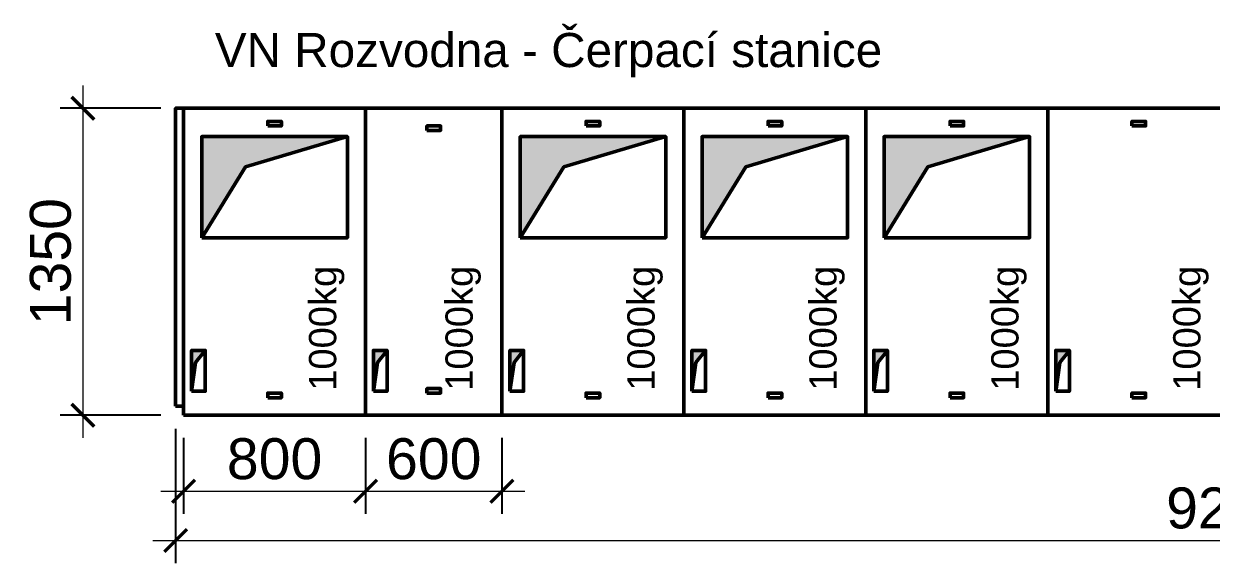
# Model space of a CAD drawing. Header units: millimetres. Extents: x 29247 to 64688, y 20262 to 44025.
# Drawn here: x 30810 to 36031, y 29199 to 31571 of the extents above; entities that cross this region are included whole.
import ezdxf

# ---------------------------------------------------------------- set-up
doc = ezdxf.new("R2010")
doc.units = ezdxf.units.MM
doc.layers.add('.-POPIS1', color=7, linetype='Continuous', lineweight=18)
doc.layers.add('ROZVADĚČ VN', color=5, linetype='Continuous', lineweight=50)
doc.styles.add('ARIALCE', font='arial.ttf')
doc.styles.get("Standard").update_dxf_attribs({"font": 'arial.ttf'})
doc.dimstyles.new('1-100', dxfattribs={"dimtxt": 180, "dimasz": 100, "dimexe": 100, "dimexo": 100, "dimgap": 50, "dimtad": 1, "dimdec": 0, "dimrnd": 1, "dimtxsty": 'ARIALCE', "dimblk": 'ARCHTICK', "dimcen": 1, "dimdle": 100, "dimclrd": 256, "dimclrt": 256, "dimadec": 0, "dimazin": 0, "dimtfac": 1, "dimtdec": 0, "dimtix": 1, "dimtmove": 2, "dimatfit": 0, "dimldrblk": 'ARCHTICK', "dimfxl": 800, "dimfxlon": 1, "dimtfill": 1, "dimlwd": -1, "dimarcsym": 0})

# ---------------------------------------------------------------- blocks, each defined once
blk = doc.blocks.new('_ArchTick')
at = {"color": 0, "linetype": 'ByBlock', "const_width": 0.15}
blk.add_lwpolyline([(-0.5, -0.5), (0.5, 0.5)], dxfattribs=at)
blk = doc.blocks.new('*D24')
at = {"layer": '.-POPIS1', "color": 0, "lineweight": -2}
for p, q in [((31477.7, 29789.7), (31477.7, 29198.6)), ((40747.7, 29789.7), (40747.7, 29198.6))]:
    blk.add_line(p, q, dxfattribs=at)
at = {"layer": '.-POPIS1'}
blk.add_line((31377.7, 29298.6), (40847.7, 29298.6), dxfattribs=at)
at = {"layer": 'DEFPOINTS', "color": 0}
for p in [(31477.7, 29889.7), (40747.7, 29889.7), (40747.7, 29298.6)]:
    blk.add_point(p, dxfattribs=at)
at = {"layer": '.-POPIS1', "xscale": 100, "yscale": 100, "zscale": 100, "rotation": 180}
blk.add_blockref('_ArchTick', (31477.7, 29298.6), dxfattribs=at)
at = {"layer": '.-POPIS1', "xscale": 100, "yscale": 100, "zscale": 100}
blk.add_blockref('_ArchTick', (40747.7, 29298.6), dxfattribs=at)
at = {"layer": '.-POPIS1', "insert": (36112.7, 29440.5), "char_height": 180, "attachment_point": 5, "style": 'ARIALCE', "bg_fill": 3, "box_fill_scale": 1.1, "bg_fill_color": 257, "bg_fill_transparency": 0}
blk.add_mtext('9270', dxfattribs=at)
blk = doc.blocks.new('*D25')
at = {"layer": '.-POPIS1', "color": 0, "lineweight": -2}
for p, q in [((31512.7, 29749.7), (31512.7, 29415.2)), ((32312.7, 29749.7), (32312.7, 29415.2))]:
    blk.add_line(p, q, dxfattribs=at)
at = {"layer": '.-POPIS1'}
blk.add_line((31412.7, 29515.2), (32412.7, 29515.2), dxfattribs=at)
at = {"layer": 'DEFPOINTS', "color": 0}
for p in [(31512.7, 29849.7), (32312.7, 29849.7), (32312.7, 29515.2)]:
    blk.add_point(p, dxfattribs=at)
at = {"layer": '.-POPIS1', "xscale": 100, "yscale": 100, "zscale": 100, "rotation": 180}
blk.add_blockref('_ArchTick', (31512.7, 29515.2), dxfattribs=at)
at = {"layer": '.-POPIS1', "xscale": 100, "yscale": 100, "zscale": 100}
blk.add_blockref('_ArchTick', (32312.7, 29515.2), dxfattribs=at)
at = {"layer": '.-POPIS1', "insert": (31912.7, 29657.1), "char_height": 180, "attachment_point": 5, "style": 'ARIALCE', "bg_fill": 3, "box_fill_scale": 1.1, "bg_fill_color": 257, "bg_fill_transparency": 0}
blk.add_mtext('800', dxfattribs=at)
blk = doc.blocks.new('*D26')
at = {"layer": '.-POPIS1', "color": 0, "lineweight": -2}
for p, q in [((32312.7, 29749.7), (32312.7, 29415.2)), ((32912.7, 29749.7), (32912.7, 29415.2))]:
    blk.add_line(p, q, dxfattribs=at)
at = {"layer": '.-POPIS1'}
blk.add_line((32212.7, 29515.2), (33012.7, 29515.2), dxfattribs=at)
at = {"layer": 'DEFPOINTS', "color": 0}
for p in [(32312.7, 29849.7), (32912.7, 29849.7), (32912.7, 29515.2)]:
    blk.add_point(p, dxfattribs=at)
at = {"layer": '.-POPIS1', "xscale": 100, "yscale": 100, "zscale": 100, "rotation": 180}
blk.add_blockref('_ArchTick', (32312.7, 29515.2), dxfattribs=at)
at = {"layer": '.-POPIS1', "xscale": 100, "yscale": 100, "zscale": 100}
blk.add_blockref('_ArchTick', (32912.7, 29515.2), dxfattribs=at)
at = {"layer": '.-POPIS1', "insert": (32612.7, 29657.1), "char_height": 180, "attachment_point": 5, "style": 'ARIALCE', "bg_fill": 3, "box_fill_scale": 1.1, "bg_fill_color": 257, "bg_fill_transparency": 0}
blk.add_mtext('600', dxfattribs=at)
blk = doc.blocks.new('*D27')
at = {"layer": '.-POPIS1'}
blk.add_line((31069.9, 31299.7), (31069.9, 29749.7), dxfattribs=at)
at = {"layer": '.-POPIS1', "color": 0, "lineweight": -2}
for p, q in [((31412.7, 31199.7), (30969.9, 31199.7)), ((31412.7, 29849.7), (30969.9, 29849.7))]:
    blk.add_line(p, q, dxfattribs=at)
at = {"layer": 'DEFPOINTS', "color": 0}
for p in [(31512.7, 31199.7), (31069.9, 29849.7), (31512.7, 29849.7)]:
    blk.add_point(p, dxfattribs=at)
at = {"layer": '.-POPIS1', "xscale": 100, "yscale": 100, "zscale": 100}
for p, rotation in [((31069.9, 31199.7), 90), ((31069.9, 29849.7), 270)]:
    blk.add_blockref('_ArchTick', p, dxfattribs=dict(at, rotation=rotation))
at = {"layer": '.-POPIS1', "insert": (30928, 30524.7), "char_height": 180, "attachment_point": 5, "rotation": 90, "style": 'ARIALCE', "bg_fill": 3, "box_fill_scale": 1.1, "bg_fill_color": 257, "bg_fill_transparency": 0}
blk.add_mtext('1350', dxfattribs=at)

msp = doc.modelspace()

# ---------------------------------------------------------------- hatches: boundary and pattern name
at = {"layer": 'ROZVADĚČ VN'}
for points in [[(31592.7, 30629.7), (31592.7, 31074.7), (32232.7, 31074.7), (31784.7, 30941.2)], [(32992.7, 30629.7), (32992.7, 31074.7), (33632.7, 31074.7), (33184.7, 30941.2)], [(33792.7, 30629.7), (33792.7, 31074.7), (34432.7, 31074.7), (33984.7, 30941.2)], [(34592.7, 30629.7), (34592.7, 31074.7), (35232.7, 31074.7), (34784.7, 30941.2)], [(31547.7, 29954.7), (31565.7, 30080.7), (31607.7, 30134.7), (31547.7, 30134.7)], [(32347.7, 29954.7), (32365.7, 30080.7), (32407.7, 30134.7), (32347.7, 30134.7)], [(32947.7, 29954.7), (32965.7, 30080.7), (33007.7, 30134.7), (32947.7, 30134.7)], [(33747.7, 29954.7), (33765.7, 30080.7), (33807.7, 30134.7), (33747.7, 30134.7)], [(34547.7, 29954.7), (34565.7, 30080.7), (34607.7, 30134.7), (34547.7, 30134.7)], [(35347.7, 29954.7), (35365.7, 30080.7), (35407.7, 30134.7), (35347.7, 30134.7)]]:
    msp.add_hatch(color=256, dxfattribs=at).paths.add_polyline_path(points)

# ---------------------------------------------------------------- linework, layer by layer
at = {"layer": 'ROZVADĚČ VN', "linetype": 'Continuous'}
for points in [[(31477.7, 29889.7), (31512.7, 29889.7), (31512.7, 31199.7), (31477.7, 31199.7)], [(31512.7, 29849.7), (32312.7, 29849.7), (32312.7, 31199.7), (31512.7, 31199.7)], [(31512.7, 31199.7), (32312.7, 31199.7)], [(31592.7, 31199.7), (32232.7, 31199.7)], [(32312.7, 29889.7), (32312.7, 31199.7)], [(32312.7, 29889.7), (32312.7, 31199.7)], [(32312.7, 31199.7), (32912.7, 31199.7)], [(32312.7, 29849.7), (32912.7, 29849.7), (32912.7, 31199.7), (32312.7, 31199.7)], [(32312.7, 29889.7), (32312.7, 31199.7)], [(32372.7, 31199.7), (32852.7, 31199.7)], [(32912.7, 29889.7), (32912.7, 31199.7)], [(32912.7, 29849.7), (33712.7, 29849.7), (33712.7, 31199.7), (32912.7, 31199.7)], [(32912.7, 31199.7), (33712.7, 31199.7)], [(32992.7, 31199.7), (33632.7, 31199.7)], [(33712.7, 29889.7), (33712.7, 31199.7)], [(33712.7, 29849.7), (34512.7, 29849.7), (34512.7, 31199.7), (33712.7, 31199.7)], [(33712.7, 31199.7), (34512.7, 31199.7)], [(33792.7, 31199.7), (34432.7, 31199.7)], [(34512.7, 29889.7), (34512.7, 31199.7)], [(34512.7, 29849.7), (35312.7, 29849.7), (35312.7, 31199.7), (34512.7, 31199.7)], [(35312.7, 29849.7), (36112.7, 29849.7), (36112.7, 31199.7), (35312.7, 31199.7)], [(31882.7, 31121.7), (31942.7, 31121.7), (31942.7, 31141.7), (31882.7, 31141.7)], [(32582.7, 31101.7), (32642.7, 31101.7), (32642.7, 31121.7), (32582.7, 31121.7)], [(33282.7, 31121.7), (33342.7, 31121.7), (33342.7, 31141.7), (33282.7, 31141.7)], [(34082.7, 31121.7), (34142.7, 31121.7), (34142.7, 31141.7), (34082.7, 31141.7)], [(34882.7, 31121.7), (34942.7, 31121.7), (34942.7, 31141.7), (34882.7, 31141.7)], [(35682.7, 31121.7), (35742.7, 31121.7), (35742.7, 31141.7), (35682.7, 31141.7)], [(31592.7, 30629.7), (31592.7, 31074.7), (32232.7, 31074.7), (31784.7, 30941.2)], [(31592.7, 30629.7), (32232.7, 30629.7), (32232.7, 31074.7), (31592.7, 31074.7)], [(32992.7, 30629.7), (32992.7, 31074.7), (33632.7, 31074.7), (33184.7, 30941.2)], [(32992.7, 30629.7), (33632.7, 30629.7), (33632.7, 31074.7), (32992.7, 31074.7)], [(33792.7, 30629.7), (33792.7, 31074.7), (34432.7, 31074.7), (33984.7, 30941.2)], [(33792.7, 30629.7), (34432.7, 30629.7), (34432.7, 31074.7), (33792.7, 31074.7)], [(34592.7, 30629.7), (34592.7, 31074.7), (35232.7, 31074.7), (34784.7, 30941.2)], [(34592.7, 30629.7), (35232.7, 30629.7), (35232.7, 31074.7), (34592.7, 31074.7)], [(31547.7, 29954.7), (31607.7, 29954.7), (31607.7, 30134.7), (31547.7, 30134.7)], [(31547.7, 29954.7), (31565.7, 30080.7), (31607.7, 30134.7), (31547.7, 30134.7)], [(32347.7, 29954.7), (32407.7, 29954.7), (32407.7, 30134.7), (32347.7, 30134.7)], [(32347.7, 29954.7), (32365.7, 30080.7), (32407.7, 30134.7), (32347.7, 30134.7)], [(32947.7, 29954.7), (33007.7, 29954.7), (33007.7, 30134.7), (32947.7, 30134.7)], [(32947.7, 29954.7), (32965.7, 30080.7), (33007.7, 30134.7), (32947.7, 30134.7)], [(33747.7, 29954.7), (33807.7, 29954.7), (33807.7, 30134.7), (33747.7, 30134.7)], [(33747.7, 29954.7), (33765.7, 30080.7), (33807.7, 30134.7), (33747.7, 30134.7)], [(34547.7, 29954.7), (34607.7, 29954.7), (34607.7, 30134.7), (34547.7, 30134.7)], [(34547.7, 29954.7), (34565.7, 30080.7), (34607.7, 30134.7), (34547.7, 30134.7)], [(35347.7, 29954.7), (35407.7, 29954.7), (35407.7, 30134.7), (35347.7, 30134.7)], [(35347.7, 29954.7), (35365.7, 30080.7), (35407.7, 30134.7), (35347.7, 30134.7)], [(31882.7, 29926.7), (31942.7, 29926.7), (31942.7, 29946.7), (31882.7, 29946.7)], [(32582.7, 29946.7), (32642.7, 29946.7), (32642.7, 29966.7), (32582.7, 29966.7)], [(33282.7, 29926.7), (33342.7, 29926.7), (33342.7, 29946.7), (33282.7, 29946.7)], [(34082.7, 29926.7), (34142.7, 29926.7), (34142.7, 29946.7), (34082.7, 29946.7)], [(34882.7, 29926.7), (34942.7, 29926.7), (34942.7, 29946.7), (34882.7, 29946.7)], [(35682.7, 29926.7), (35742.7, 29926.7), (35742.7, 29946.7), (35682.7, 29946.7)]]:
    msp.add_lwpolyline(points, close=True, dxfattribs=at)

# ---------------------------------------------------------------- texts
at = {"layer": '.-POPIS1', "insert": (31650, 31530.5), "char_height": 150, "width": 9137.919, "attachment_point": 1}
msp.add_mtext('VN Rozvodna - Čerpací stanice', dxfattribs=at)
at = {"layer": 'ROZVADĚČ VN', "ltscale": 15, "char_height": 120, "attachment_point": 1, "rotation": 90}
for insert in [(32064, 29956.9), (32664, 29956.9), (33464, 29956.9), (34264, 29956.9), (35064, 29956.9), (35864, 29956.9)]:
    msp.add_mtext_dynamic_manual_height_columns('1000kg', width=1105.316, gutter_width=8.75, heights=[0], dxfattribs=dict(at, insert=insert))

# ---------------------------------------------------------------- next in the draw order: dimensions: what is measured, and where the dimension line sits
at = {"layer": '.-POPIS1'}
dim = msp.add_linear_dim(base=(40747.7, 29298.6), p1=(31477.7, 29889.7), p2=(40747.7, 29889.7), dimstyle='1-100', dxfattribs=at)
dim.commit()
dim.dimension.update_dxf_attribs({"geometry": '*D24', "text_midpoint": (36112.7, 29440.5)})

# ---------------------------------------------------------------- next in the draw order: dimensions: what is measured, and where the dimension line sits
dim = msp.add_linear_dim(base=(32312.7, 29515.2), p1=(31512.7, 29849.7), p2=(32312.7, 29849.7), dimstyle='1-100', dxfattribs=at)
dim.commit()
dim.dimension.update_dxf_attribs({"geometry": '*D25', "text_midpoint": (31912.7, 29657.1)})

# ---------------------------------------------------------------- next in the draw order: dimensions: what is measured, and where the dimension line sits
dim = msp.add_linear_dim(base=(31069.9, 29849.7), p1=(31512.7, 31199.7), p2=(31512.7, 29849.7), angle=90, dimstyle='1-100', dxfattribs=at)
dim.commit()
dim.dimension.update_dxf_attribs({"geometry": '*D27', "text_midpoint": (30928, 30524.7)})
dim = msp.add_linear_dim(base=(32912.7, 29515.2), p1=(32312.7, 29849.7), p2=(32912.7, 29849.7), dimstyle='1-100', dxfattribs=at)
dim.commit()
dim.dimension.update_dxf_attribs({"geometry": '*D26', "text_midpoint": (32612.7, 29657.1)})

doc.saveas('drawing.dxf')
